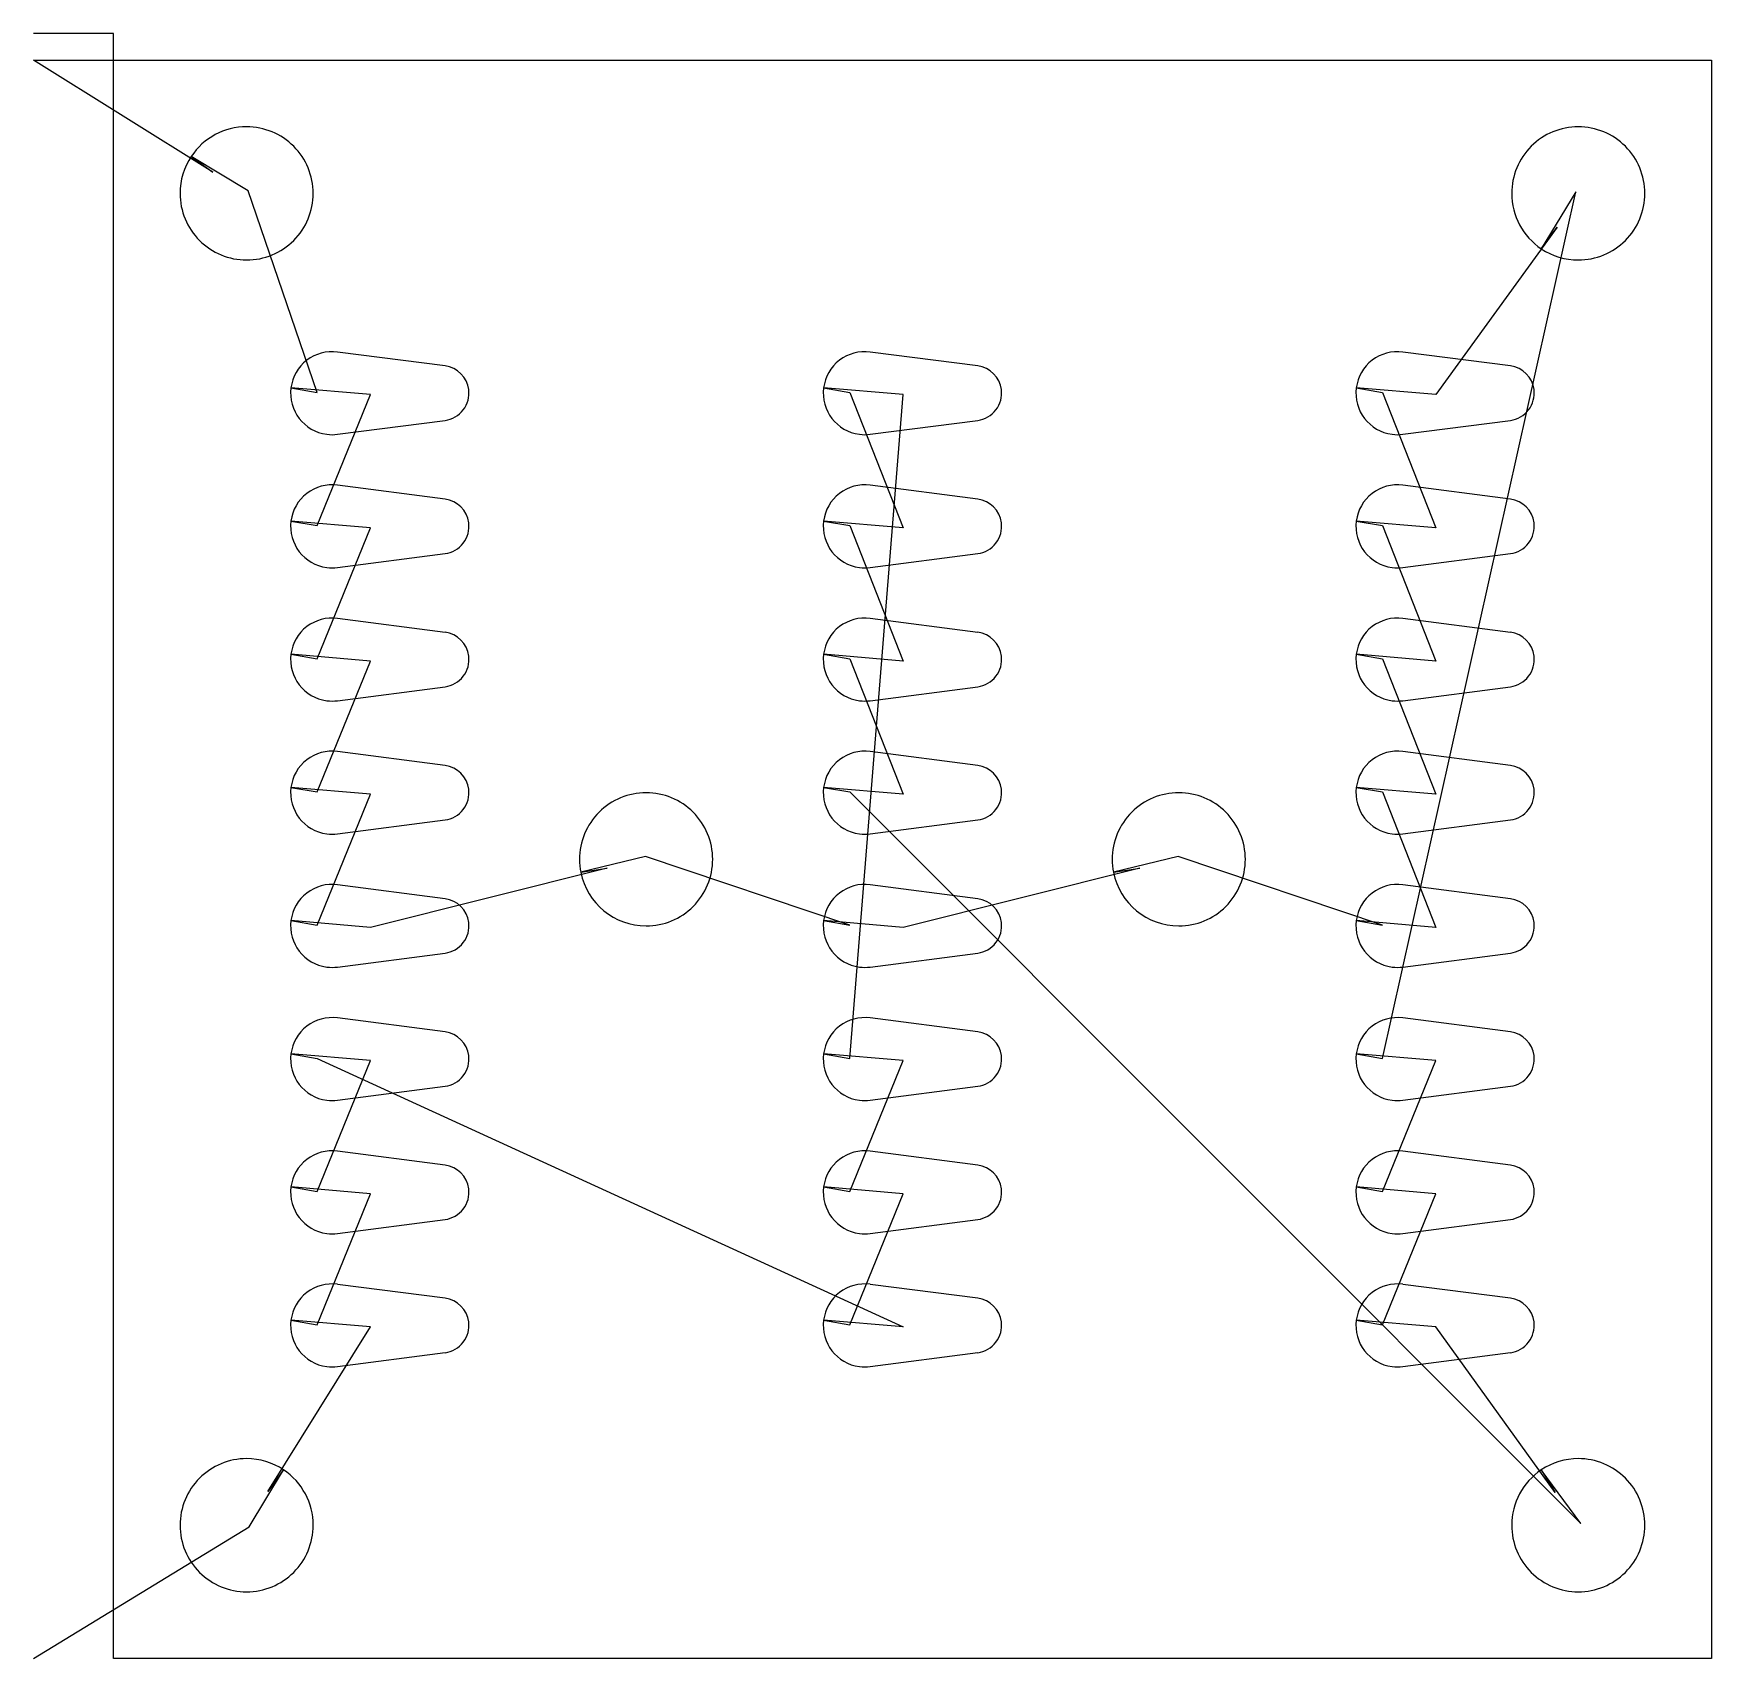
# Model space of a CAD drawing. Header units: inches. Extents: x 0.85 to 4, y 1 to 4.05.
import ezdxf

# ---------------------------------------------------------------- set-up
doc = ezdxf.new("R2010")
doc.units = ezdxf.units.IN
doc.layers.get('0').update_dxf_attribs({"linetype": 'CONTINUOUS'})
for name, color, linetype in [('3', 7, 'CONTINUOUS'), ('5', 7, 'CONTINUOUS'), ('6', 7, 'CONTINUOUS'), ('9', 7, 'CONTINUOUS')]:
    doc.layers.add(name, color=color, linetype=linetype)

msp = doc.modelspace()

# ---------------------------------------------------------------- linework, layer by layer
at = {"color": 0, "linetype": 'CONTINUOUS'}
for p, q in [((1, 4.05), (0.85, 4.05)), ((1.1864, 3.7899), (0.85, 4)), ((1.3826, 3.3764), (1.2529, 3.7546)), ((3.3826, 2.1264), (3.7454, 3.7529)), ((3.7101, 3.6864), (3.4828, 3.3722)), ((1.3826, 3.1264), (1.4828, 3.3722)), ((2.3826, 3.3764), (2.4828, 3.1222)), ((2.3826, 2.1264), (2.4828, 3.3722)), ((3.3826, 3.3764), (3.4828, 3.1222)), ((1.3826, 2.8764), (1.4828, 3.1222)), ((2.3826, 3.1264), (2.4828, 2.8722)), ((3.3826, 3.1264), (3.4828, 2.8722)), ((1.3826, 2.6264), (1.4828, 2.8722)), ((2.3826, 2.8764), (2.4828, 2.6222)), ((3.3826, 2.8764), (3.4828, 2.6222)), ((1.3826, 2.3764), (1.4828, 2.6222)), ((2.3826, 2.6264), (3.7545, 1.2531)), ((3.3826, 2.6264), (3.4828, 2.3722)), ((2.3826, 2.3764), (1.9988, 2.5053)), ((3.3826, 2.3764), (2.9988, 2.5053)), ((1.9268, 2.4832), (1.4828, 2.3722)), ((2.9268, 2.4832), (2.4828, 2.3722)), ((1.3826, 2.1264), (2.4828, 1.6222)), ((1.3826, 1.8764), (1.4828, 2.1222)), ((2.3826, 1.8764), (2.4828, 2.1222)), ((3.3826, 1.8764), (3.4828, 2.1222)), ((1.3826, 1.6264), (1.4828, 1.8722)), ((2.3826, 1.6264), (2.4828, 1.8722)), ((3.3826, 1.6264), (3.4828, 1.8722)), ((1.2899, 1.3136), (1.4828, 1.6222)), ((3.7065, 1.3112), (3.4828, 1.6222)), ((0.85, 1), (1.2546, 1.2471))]:
    msp.add_line(p, q, dxfattribs=at)
at = {"layer": '3', "color": 3, "linetype": 'CONTINUOUS'}
for centre, start, end in [((1.25, 3.75), 89.9982, 146.2491), ((1.25, 3.75), 359.9964, 90.0036), ((3.75, 3.75), 89.9964, 180.0036), ((3.75, 3.75), 359.9964, 90.0036), ((1.25, 3.75), 146.2527, 180.0018), ((1.25, 3.75), 179.9964, 270.0036), ((1.25, 3.75), 269.9964, 0.0036), ((3.75, 3.75), 179.9982, 236.2491), ((3.75, 3.75), 269.9964, 0.0036), ((3.75, 3.75), 236.2527, 270.0018), ((2, 2.5), 89.9964, 180.0036), ((2, 2.5), 359.9964, 90.0036), ((3, 2.5), 89.9964, 180.0036), ((3, 2.5), 359.9964, 90.0036), ((2, 2.5), 179.9982, 191.2455), ((2, 2.5), 269.9964, 0.0036), ((3, 2.5), 179.9982, 191.2455), ((3, 2.5), 269.9964, 0.0036), ((2, 2.5), 191.2491, 270.0018), ((3, 2.5), 191.2491, 270.0018), ((1.25, 1.25), 89.9964, 180.0036), ((1.25, 1.25), 56.2527, 90.0018), ((3.75, 1.25), 89.9982, 123.7473), ((3.75, 1.25), 359.9964, 90.0036), ((1.25, 1.25), 359.9982, 56.2491), ((3.75, 1.25), 123.7509, 180.0018), ((1.25, 1.25), 179.9964, 270.0036), ((1.25, 1.25), 269.9964, 0.0036), ((3.75, 1.25), 179.9964, 270.0036), ((3.75, 1.25), 269.9964, 0.0036)]:
    msp.add_arc(centre, 0.125, start, end, dxfattribs=at)
at = {"layer": '5', "color": 5, "linetype": 'CONTINUOUS'}
for p, q in [((1.6225, 3.426), (1.4206, 3.4522)), ((2.6225, 3.426), (2.4206, 3.4522)), ((3.6225, 3.426), (3.4206, 3.4522)), ((1.4206, 3.2978), (1.6225, 3.324)), ((2.4206, 3.2978), (2.6225, 3.324)), ((3.4206, 3.2978), (3.6225, 3.324)), ((1.6225, 3.176), (1.4206, 3.2022)), ((2.6225, 3.176), (2.4206, 3.2022)), ((3.6225, 3.176), (3.4206, 3.2022)), ((1.4206, 3.0478), (1.6225, 3.074)), ((2.4206, 3.0478), (2.6225, 3.074)), ((3.4206, 3.0478), (3.6225, 3.074)), ((1.6225, 2.926), (1.4206, 2.9522)), ((2.6225, 2.926), (2.4206, 2.9522)), ((3.6225, 2.926), (3.4206, 2.9522)), ((1.4206, 2.7978), (1.6225, 2.824)), ((2.4206, 2.7978), (2.6225, 2.824)), ((3.4206, 2.7978), (3.6225, 2.824)), ((1.6225, 2.676), (1.4206, 2.7022)), ((2.6225, 2.676), (2.4206, 2.7022)), ((3.6225, 2.676), (3.4206, 2.7022)), ((1.4206, 2.5478), (1.6225, 2.574)), ((2.4206, 2.5478), (2.6225, 2.574)), ((3.4206, 2.5478), (3.6225, 2.574)), ((1.6225, 2.426), (1.4206, 2.4522)), ((2.6225, 2.426), (2.4206, 2.4522)), ((3.6225, 2.426), (3.4206, 2.4522)), ((1.4206, 2.2978), (1.6225, 2.324)), ((2.4206, 2.2978), (2.6225, 2.324)), ((3.4206, 2.2978), (3.6225, 2.324)), ((1.6225, 2.176), (1.4206, 2.2022)), ((2.6225, 2.176), (2.4206, 2.2022)), ((3.6225, 2.176), (3.4206, 2.2022)), ((1.4206, 2.0478), (1.6225, 2.074)), ((2.4206, 2.0478), (2.6225, 2.074)), ((3.4206, 2.0478), (3.6225, 2.074)), ((1.6225, 1.926), (1.4206, 1.9522)), ((2.6225, 1.926), (2.4206, 1.9522)), ((3.6225, 1.926), (3.4206, 1.9522)), ((1.4206, 1.7978), (1.6225, 1.824)), ((2.4206, 1.7978), (2.6225, 1.824)), ((3.4206, 1.7978), (3.6225, 1.824)), ((1.6225, 1.676), (1.4206, 1.7022)), ((2.6225, 1.676), (2.4206, 1.7022)), ((3.6225, 1.676), (3.4206, 1.7022)), ((1.4206, 1.5478), (1.6225, 1.574)), ((2.4206, 1.5478), (2.6225, 1.574)), ((3.4206, 1.5478), (3.6225, 1.574))]:
    msp.add_line(p, q, dxfattribs=at)
for centre, radius, start, end in [((1.4105, 3.375), 0.0779, 82.6078, 172.6148), ((2.4105, 3.375), 0.0779, 82.6078, 172.6148), ((3.4105, 3.375), 0.0779, 82.6078, 172.6148), ((1.6159, 3.375), 0.0515, 7.4044, 82.6135), ((2.6159, 3.375), 0.0515, 7.4044, 82.6135), ((3.6159, 3.375), 0.0515, 7.4044, 82.6135), ((1.4105, 3.375), 0.0779, 172.6151, 262.6075), ((1.6159, 3.375), 0.0515, 277.3857, 7.3879), ((2.4105, 3.375), 0.0779, 172.6151, 262.6075), ((2.6159, 3.375), 0.0515, 277.3857, 7.3879), ((3.4105, 3.375), 0.0779, 172.6151, 262.6075), ((3.6159, 3.375), 0.0515, 277.3857, 7.3879), ((1.4105, 3.3751), 0.078, 262.6198, 277.3802), ((2.4105, 3.3751), 0.078, 262.6198, 277.3802), ((3.4105, 3.3751), 0.078, 262.6198, 277.3802), ((1.4105, 3.125), 0.0779, 82.6078, 172.6148), ((2.4105, 3.125), 0.0779, 82.6078, 172.6148), ((3.4105, 3.125), 0.0779, 82.6078, 172.6148), ((1.6159, 3.125), 0.0515, 7.4044, 82.6135), ((2.6159, 3.125), 0.0515, 7.4044, 82.6135), ((3.6159, 3.125), 0.0515, 7.4044, 82.6135), ((1.4105, 3.125), 0.0779, 172.6151, 262.6075), ((1.6159, 3.125), 0.0515, 277.3857, 7.3879), ((2.4105, 3.125), 0.0779, 172.6151, 262.6075), ((2.6159, 3.125), 0.0515, 277.3857, 7.3879), ((3.4105, 3.125), 0.0779, 172.6151, 262.6075), ((3.6159, 3.125), 0.0515, 277.3857, 7.3879), ((1.4105, 3.1251), 0.078, 262.6198, 277.3802), ((2.4105, 3.1251), 0.078, 262.6198, 277.3802), ((3.4105, 3.1251), 0.078, 262.6198, 277.3802), ((1.4105, 2.875), 0.0779, 82.6078, 172.6148), ((2.4105, 2.875), 0.0779, 82.6078, 172.6148), ((3.4105, 2.875), 0.0779, 82.6078, 172.6148), ((1.6159, 2.875), 0.0515, 7.4044, 82.6135), ((2.6159, 2.875), 0.0515, 7.4044, 82.6135), ((3.6159, 2.875), 0.0515, 7.4044, 82.6135), ((1.4105, 2.875), 0.0779, 172.6151, 262.6075), ((1.6159, 2.875), 0.0515, 277.3857, 7.3879), ((2.4105, 2.875), 0.0779, 172.6151, 262.6075), ((2.6159, 2.875), 0.0515, 277.3857, 7.3879), ((3.4105, 2.875), 0.0779, 172.6151, 262.6075), ((3.6159, 2.875), 0.0515, 277.3857, 7.3879), ((1.4105, 2.8751), 0.078, 262.6198, 277.3802), ((2.4105, 2.8751), 0.078, 262.6198, 277.3802), ((3.4105, 2.8751), 0.078, 262.6198, 277.3802), ((1.4105, 2.625), 0.0779, 82.6078, 172.6148), ((2.4105, 2.625), 0.0779, 82.6078, 172.6148), ((3.4105, 2.625), 0.0779, 82.6078, 172.6148), ((1.6159, 2.625), 0.0515, 7.4044, 82.6135), ((2.6159, 2.625), 0.0515, 7.4044, 82.6135), ((3.6159, 2.625), 0.0515, 7.4044, 82.6135), ((1.4105, 2.625), 0.0779, 172.6151, 262.6075), ((1.6159, 2.625), 0.0515, 277.3857, 7.3879), ((2.4105, 2.625), 0.0779, 172.6151, 262.6075), ((2.6159, 2.625), 0.0515, 277.3857, 7.3879), ((3.4105, 2.625), 0.0779, 172.6151, 262.6075), ((3.6159, 2.625), 0.0515, 277.3857, 7.3879), ((1.4105, 2.6251), 0.078, 262.6198, 277.3802), ((2.4105, 2.6251), 0.078, 262.6198, 277.3802), ((3.4105, 2.6251), 0.078, 262.6198, 277.3802), ((1.4105, 2.375), 0.0779, 82.6078, 172.6148), ((1.6159, 2.375), 0.0515, 7.4044, 82.6135), ((2.4105, 2.375), 0.0779, 82.6078, 172.6148), ((2.6159, 2.375), 0.0515, 7.4044, 82.6135), ((3.4105, 2.375), 0.0779, 82.6078, 172.6148), ((3.6159, 2.375), 0.0515, 7.4044, 82.6135), ((1.4105, 2.375), 0.0779, 172.6151, 262.6075), ((1.6159, 2.375), 0.0515, 277.3857, 7.3879), ((2.4105, 2.375), 0.0779, 172.6151, 262.6075), ((2.6159, 2.375), 0.0515, 277.3857, 7.3879), ((3.4105, 2.375), 0.0779, 172.6151, 262.6075), ((3.6159, 2.375), 0.0515, 277.3857, 7.3879), ((1.4105, 2.3751), 0.078, 262.6198, 277.3802), ((2.4105, 2.3751), 0.078, 262.6198, 277.3802), ((3.4105, 2.3751), 0.078, 262.6198, 277.3802), ((1.4105, 2.125), 0.0779, 82.6078, 172.6148), ((1.6159, 2.125), 0.0515, 7.4044, 82.6135), ((2.4105, 2.125), 0.0779, 82.6078, 172.6148), ((2.6159, 2.125), 0.0515, 7.4044, 82.6135), ((3.4105, 2.125), 0.0779, 82.6078, 172.6148), ((3.6159, 2.125), 0.0515, 7.4044, 82.6135), ((1.4105, 2.125), 0.0779, 172.6151, 262.6075), ((1.6159, 2.125), 0.0515, 277.3857, 7.3879), ((2.4105, 2.125), 0.0779, 172.6151, 262.6075), ((2.6159, 2.125), 0.0515, 277.3857, 7.3879), ((3.4105, 2.125), 0.0779, 172.6151, 262.6075), ((3.6159, 2.125), 0.0515, 277.3857, 7.3879), ((1.4105, 2.1251), 0.078, 262.6198, 277.3802), ((2.4105, 2.1251), 0.078, 262.6198, 277.3802), ((3.4105, 2.1251), 0.078, 262.6198, 277.3802), ((1.4105, 1.875), 0.0779, 82.6078, 172.6148), ((1.6159, 1.875), 0.0515, 7.4044, 82.6135), ((2.4105, 1.875), 0.0779, 82.6078, 172.6148), ((2.6159, 1.875), 0.0515, 7.4044, 82.6135), ((3.4105, 1.875), 0.0779, 82.6078, 172.6148), ((3.6159, 1.875), 0.0515, 7.4044, 82.6135), ((1.4105, 1.875), 0.0779, 172.6151, 262.6075), ((1.6159, 1.875), 0.0515, 277.3857, 7.3879), ((2.4105, 1.875), 0.0779, 172.6151, 262.6075), ((2.6159, 1.875), 0.0515, 277.3857, 7.3879), ((3.4105, 1.875), 0.0779, 172.6151, 262.6075), ((3.6159, 1.875), 0.0515, 277.3857, 7.3879), ((1.4105, 1.8751), 0.078, 262.6198, 277.3802), ((2.4105, 1.8751), 0.078, 262.6198, 277.3802), ((3.4105, 1.8751), 0.078, 262.6198, 277.3802), ((1.4105, 1.625), 0.0779, 82.6078, 172.6148), ((2.4105, 1.625), 0.0779, 82.6078, 172.6148), ((3.4105, 1.625), 0.0779, 82.6078, 172.6148), ((1.6159, 1.625), 0.0515, 7.4044, 82.6135), ((2.6159, 1.625), 0.0515, 7.4044, 82.6135), ((3.6159, 1.625), 0.0515, 7.4044, 82.6135), ((1.4105, 1.625), 0.0779, 172.6151, 262.6075), ((1.6159, 1.625), 0.0515, 277.3857, 7.3879), ((2.4105, 1.625), 0.0779, 172.6151, 262.6075), ((2.6159, 1.625), 0.0515, 277.3857, 7.3879), ((3.4105, 1.625), 0.0779, 172.6151, 262.6075), ((3.6159, 1.625), 0.0515, 277.3857, 7.3879), ((1.4105, 1.6251), 0.078, 262.6198, 277.3802), ((2.4105, 1.6251), 0.078, 262.6198, 277.3802), ((3.4105, 1.6251), 0.078, 262.6198, 277.3802)]:
    msp.add_arc(centre, radius, start, end, dxfattribs=at)
at = {"layer": '6', "color": 6, "linetype": 'CONTINUOUS'}
for p, q in [((1, 4), (4, 4)), ((1, 1), (1, 4)), ((4, 4), (4, 1)), ((4, 1), (1, 1))]:
    msp.add_line(p, q, dxfattribs=at)
at = {"layer": '9', "color": 9, "linetype": 'CONTINUOUS'}
for p, q in [((1, 4), (1, 4.05)), ((0.85, 4), (1, 4)), ((1.2529, 3.7546), (1.1461, 3.8194)), ((1.1461, 3.8194), (1.1864, 3.7899)), ((3.7454, 3.7529), (3.6806, 3.6461)), ((3.6806, 3.6461), (3.7101, 3.6864)), ((1.4828, 3.3722), (1.3333, 3.385)), ((1.3333, 3.385), (1.3826, 3.3764)), ((2.4828, 3.3722), (2.3333, 3.385)), ((2.3333, 3.385), (2.3826, 3.3764)), ((3.4828, 3.3722), (3.3333, 3.385)), ((3.3333, 3.385), (3.3826, 3.3764)), ((1.4828, 3.1222), (1.3333, 3.135)), ((1.3333, 3.135), (1.3826, 3.1264)), ((2.4828, 3.1222), (2.3333, 3.135)), ((2.3333, 3.135), (2.3826, 3.1264)), ((3.4828, 3.1222), (3.3333, 3.135)), ((3.3333, 3.135), (3.3826, 3.1264)), ((1.4828, 2.8722), (1.3333, 2.885)), ((1.3333, 2.885), (1.3826, 2.8764)), ((2.4828, 2.8722), (2.3333, 2.885)), ((2.3333, 2.885), (2.3826, 2.8764)), ((3.4828, 2.8722), (3.3333, 2.885)), ((3.3333, 2.885), (3.3826, 2.8764)), ((1.4828, 2.6222), (1.3333, 2.635)), ((1.3333, 2.635), (1.3826, 2.6264)), ((2.4828, 2.6222), (2.3333, 2.635)), ((2.3333, 2.635), (2.3826, 2.6264)), ((3.4828, 2.6222), (3.3333, 2.635)), ((3.3333, 2.635), (3.3826, 2.6264)), ((1.9988, 2.5053), (1.8774, 2.4756)), ((2.9988, 2.5053), (2.8774, 2.4756)), ((1.8774, 2.4756), (1.9268, 2.4832)), ((2.8774, 2.4756), (2.9268, 2.4832)), ((1.4828, 2.3722), (1.3333, 2.385)), ((1.3333, 2.385), (1.3826, 2.3764)), ((2.4828, 2.3722), (2.3333, 2.385)), ((2.3333, 2.385), (2.3826, 2.3764)), ((3.4828, 2.3722), (3.3333, 2.385)), ((3.3333, 2.385), (3.3826, 2.3764)), ((1.4828, 2.1222), (1.3333, 2.135)), ((1.3333, 2.135), (1.3826, 2.1264)), ((2.4828, 2.1222), (2.3333, 2.135)), ((2.3333, 2.135), (2.3826, 2.1264)), ((3.4828, 2.1222), (3.3333, 2.135)), ((3.3333, 2.135), (3.3826, 2.1264)), ((1.4828, 1.8722), (1.3333, 1.885)), ((1.3333, 1.885), (1.3826, 1.8764)), ((2.4828, 1.8722), (2.3333, 1.885)), ((2.3333, 1.885), (2.3826, 1.8764)), ((3.4828, 1.8722), (3.3333, 1.885)), ((3.3333, 1.885), (3.3826, 1.8764)), ((1.4828, 1.6222), (1.3333, 1.635)), ((1.3333, 1.635), (1.3826, 1.6264)), ((2.4828, 1.6222), (2.3333, 1.635)), ((2.3333, 1.635), (2.3826, 1.6264)), ((3.4828, 1.6222), (3.3333, 1.635)), ((3.3333, 1.635), (3.3826, 1.6264)), ((1.2546, 1.2471), (1.3194, 1.3539)), ((1.3194, 1.3539), (1.2899, 1.3136)), ((3.7545, 1.2531), (3.6806, 1.3539)), ((3.6806, 1.3539), (3.7065, 1.3112))]:
    msp.add_line(p, q, dxfattribs=at)

doc.saveas('drawing.dxf')
